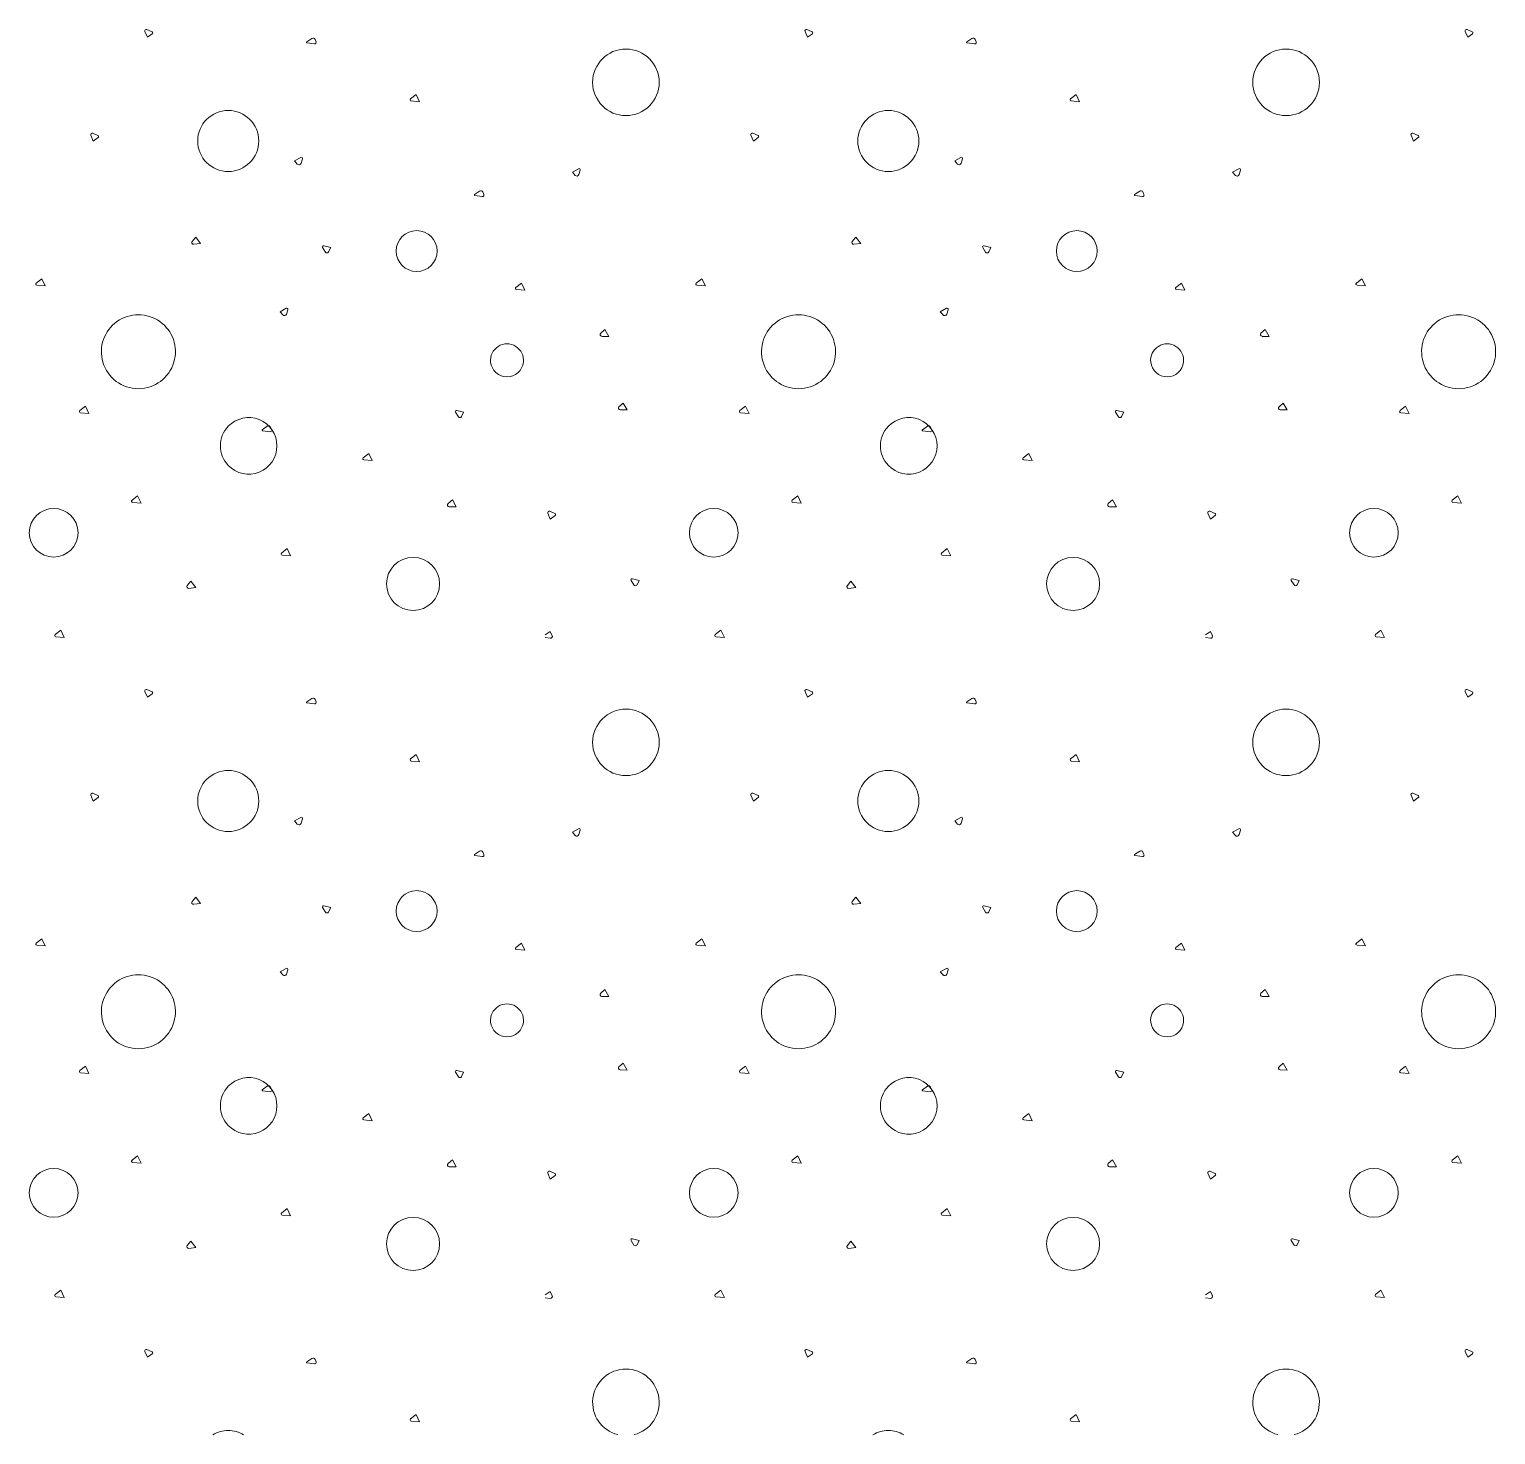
# Model space of a CAD drawing. Header units: millimetres. Extents: x 15 to 2176, y 3 to 641.
# Drawn here: x 1382.93 to 1418.47, y 18.47 to 52.54 of the extents above; entities that cross this region are included whole.
import ezdxf
from ezdxf.xclip import XClip

# ---------------------------------------------------------------- set-up
doc = ezdxf.new("R2010")
doc.units = ezdxf.units.MM
doc.header["$MEASUREMENT"] = 0
doc.header["$XCLIPFRAME"] = 0
doc.layers.add('A--------P-', color=7, linetype='Continuous')
doc.layers.add('A-L-10--EF-', color=4, linetype='Continuous', lineweight=0)

# ---------------------------------------------------------------- blocks, each defined once
blk = doc.blocks.new('*X9')
at = {"layer": 'A-L-10--EF-'}
for p, q in [((1385.729, 52.492), (1385.79, 52.351)), ((1385.901, 52.484), (1385.776, 52.539)), ((1385.79, 52.351), (1385.907, 52.435)), ((1389.651, 52.236), (1389.773, 52.322)), ((1389.852, 52.299), (1389.878, 52.239)), ((1401.729, 52.492), (1401.79, 52.351)), ((1401.901, 52.484), (1401.776, 52.539)), ((1401.79, 52.351), (1401.907, 52.435)), ((1405.651, 52.236), (1405.773, 52.322)), ((1405.852, 52.299), (1405.878, 52.239)), ((1417.729, 52.492), (1417.79, 52.351)), ((1417.901, 52.484), (1417.776, 52.539)), ((1417.79, 52.351), (1417.907, 52.435)), ((1389.84, 52.189), (1389.656, 52.214)), ((1405.84, 52.189), (1405.656, 52.214)), ((1392.164, 50.857), (1392.3, 50.962)), ((1392.3, 50.962), (1392.385, 50.788)), ((1408.164, 50.857), (1408.3, 50.962)), ((1408.3, 50.962), (1408.385, 50.788)), ((1392.385, 50.788), (1392.18, 50.805)), ((1408.385, 50.788), (1408.18, 50.805)), ((1384.417, 49.974), (1384.478, 49.834)), ((1384.589, 49.967), (1384.464, 50.022)), ((1384.478, 49.834), (1384.594, 49.917)), ((1400.417, 49.974), (1400.478, 49.834)), ((1400.589, 49.967), (1400.464, 50.022)), ((1400.478, 49.834), (1400.594, 49.917)), ((1416.417, 49.974), (1416.478, 49.834)), ((1416.589, 49.967), (1416.464, 50.022)), ((1416.478, 49.834), (1416.594, 49.917)), ((1389.504, 49.438), (1389.356, 49.352)), ((1389.513, 49.297), (1389.546, 49.404)), ((1405.504, 49.438), (1405.356, 49.352)), ((1405.513, 49.297), (1405.546, 49.404)), ((1389.356, 49.352), (1389.423, 49.277)), ((1396.24, 49.163), (1396.091, 49.077)), ((1396.091, 49.077), (1396.159, 49.002)), ((1396.248, 49.022), (1396.282, 49.129)), ((1405.356, 49.352), (1405.423, 49.277)), ((1412.24, 49.163), (1412.091, 49.077)), ((1412.091, 49.077), (1412.159, 49.002)), ((1412.248, 49.022), (1412.282, 49.129)), ((1393.718, 48.536), (1393.84, 48.621)), ((1393.906, 48.489), (1393.723, 48.514)), ((1393.919, 48.599), (1393.944, 48.539)), ((1409.718, 48.536), (1409.84, 48.621)), ((1409.906, 48.489), (1409.723, 48.514)), ((1409.919, 48.599), (1409.944, 48.539)), ((1386.873, 47.402), (1386.959, 47.506)), ((1387.079, 47.353), (1386.912, 47.332)), ((1386.959, 47.506), (1387.079, 47.353)), ((1390.068, 47.294), (1390.234, 47.25)), ((1402.873, 47.402), (1402.959, 47.506)), ((1403.079, 47.353), (1402.912, 47.332)), ((1402.959, 47.506), (1403.079, 47.353)), ((1406.068, 47.294), (1406.234, 47.25)), ((1390.106, 47.141), (1390.036, 47.251)), ((1390.234, 47.25), (1390.181, 47.145)), ((1406.106, 47.141), (1406.036, 47.251)), ((1406.234, 47.25), (1406.181, 47.145)), ((1383.093, 46.39), (1383.228, 46.495)), ((1383.313, 46.321), (1383.108, 46.338)), ((1383.228, 46.495), (1383.313, 46.321)), ((1394.718, 46.286), (1394.853, 46.391)), ((1394.938, 46.216), (1394.733, 46.234)), ((1394.853, 46.391), (1394.938, 46.216)), ((1399.093, 46.39), (1399.228, 46.495)), ((1399.313, 46.321), (1399.108, 46.338)), ((1399.228, 46.495), (1399.313, 46.321)), ((1410.718, 46.286), (1410.853, 46.391)), ((1410.938, 46.216), (1410.733, 46.234)), ((1410.853, 46.391), (1410.938, 46.216)), ((1415.093, 46.39), (1415.228, 46.495)), ((1415.313, 46.321), (1415.108, 46.338)), ((1415.228, 46.495), (1415.313, 46.321)), ((1389.154, 45.779), (1389.005, 45.693)), ((1389.005, 45.693), (1389.073, 45.618)), ((1389.162, 45.638), (1389.196, 45.746)), ((1405.154, 45.779), (1405.005, 45.693)), ((1405.005, 45.693), (1405.073, 45.618)), ((1405.162, 45.638), (1405.196, 45.746)), ((1396.779, 45.175), (1396.88, 45.264)), ((1396.88, 45.264), (1396.975, 45.095)), ((1412.779, 45.175), (1412.88, 45.264)), ((1412.88, 45.264), (1412.975, 45.095)), ((1396.975, 45.095), (1396.806, 45.099)), ((1412.975, 45.095), (1412.806, 45.099)), ((1384.152, 43.3), (1384.287, 43.405)), ((1384.287, 43.405), (1384.372, 43.231)), ((1397.219, 43.394), (1397.32, 43.483)), ((1397.32, 43.483), (1397.415, 43.314)), ((1400.152, 43.3), (1400.287, 43.405)), ((1400.287, 43.405), (1400.372, 43.231)), ((1413.219, 43.394), (1413.32, 43.483)), ((1413.32, 43.483), (1413.415, 43.314)), ((1416.152, 43.3), (1416.287, 43.405)), ((1416.287, 43.405), (1416.372, 43.231)), ((1384.372, 43.231), (1384.167, 43.249)), ((1393.326, 43.149), (1393.257, 43.258)), ((1393.289, 43.302), (1393.454, 43.258)), ((1393.454, 43.258), (1393.401, 43.153)), ((1397.415, 43.314), (1397.246, 43.319)), ((1400.372, 43.231), (1400.167, 43.249)), ((1409.326, 43.149), (1409.257, 43.258)), ((1409.289, 43.302), (1409.454, 43.258)), ((1409.454, 43.258), (1409.401, 43.153)), ((1413.415, 43.314), (1413.246, 43.319)), ((1416.372, 43.231), (1416.167, 43.249)), ((1388.572, 42.834), (1388.694, 42.92)), ((1388.761, 42.787), (1388.577, 42.812)), ((1388.773, 42.897), (1388.799, 42.837)), ((1404.572, 42.834), (1404.694, 42.92)), ((1404.761, 42.787), (1404.577, 42.812)), ((1404.773, 42.897), (1404.799, 42.837)), ((1391.018, 42.155), (1391.153, 42.261)), ((1391.238, 42.086), (1391.033, 42.104)), ((1391.153, 42.261), (1391.238, 42.086)), ((1407.018, 42.155), (1407.153, 42.261)), ((1407.238, 42.086), (1407.033, 42.104)), ((1407.153, 42.261), (1407.238, 42.086)), ((1385.417, 41.127), (1385.553, 41.232)), ((1385.553, 41.232), (1385.638, 41.058)), ((1401.417, 41.127), (1401.553, 41.232)), ((1401.553, 41.232), (1401.638, 41.058)), ((1417.417, 41.127), (1417.553, 41.232)), ((1417.553, 41.232), (1417.638, 41.058)), ((1385.638, 41.058), (1385.433, 41.075)), ((1393.078, 41.045), (1393.18, 41.134)), ((1393.275, 40.965), (1393.106, 40.969)), ((1393.18, 41.134), (1393.275, 40.965)), ((1401.638, 41.058), (1401.433, 41.075)), ((1409.078, 41.045), (1409.18, 41.134)), ((1409.275, 40.965), (1409.106, 40.969)), ((1409.18, 41.134), (1409.275, 40.965)), ((1417.638, 41.058), (1417.433, 41.075)), ((1395.494, 40.811), (1395.555, 40.671)), ((1395.667, 40.804), (1395.541, 40.859)), ((1395.555, 40.671), (1395.672, 40.754)), ((1411.494, 40.811), (1411.555, 40.671)), ((1411.667, 40.804), (1411.541, 40.859)), ((1411.555, 40.671), (1411.672, 40.754)), ((1389.039, 39.847), (1389.175, 39.953)), ((1389.175, 39.953), (1389.26, 39.778)), ((1405.039, 39.847), (1405.175, 39.953)), ((1405.175, 39.953), (1405.26, 39.778)), ((1389.26, 39.778), (1389.055, 39.796)), ((1405.26, 39.778), (1405.055, 39.796)), ((1386.755, 39.058), (1386.842, 39.162)), ((1386.842, 39.162), (1386.962, 39.009)), ((1397.581, 39.072), (1397.511, 39.182)), ((1397.543, 39.225), (1397.709, 39.181)), ((1397.709, 39.181), (1397.656, 39.076)), ((1402.755, 39.058), (1402.842, 39.162)), ((1402.842, 39.162), (1402.962, 39.009)), ((1413.581, 39.072), (1413.511, 39.182)), ((1413.543, 39.225), (1413.709, 39.181)), ((1413.709, 39.181), (1413.656, 39.076)), ((1386.962, 39.009), (1386.794, 38.988)), ((1402.962, 39.009), (1402.794, 38.988)), ((1383.554, 37.869), (1383.689, 37.974)), ((1383.774, 37.8), (1383.569, 37.818)), ((1383.689, 37.974), (1383.774, 37.8)), ((1395.434, 37.862), (1395.555, 37.947)), ((1395.555, 37.779), (1395.434, 37.795)), ((1395.555, 37.947), (1395.601, 37.839)), ((1399.554, 37.869), (1399.689, 37.974)), ((1399.774, 37.8), (1399.569, 37.818)), ((1399.689, 37.974), (1399.774, 37.8)), ((1411.434, 37.862), (1411.555, 37.947)), ((1411.555, 37.779), (1411.434, 37.795)), ((1411.555, 37.947), (1411.601, 37.839)), ((1415.554, 37.869), (1415.689, 37.974)), ((1415.774, 37.8), (1415.569, 37.818)), ((1415.689, 37.974), (1415.774, 37.8)), ((1385.729, 36.492), (1385.79, 36.351)), ((1385.901, 36.484), (1385.776, 36.539)), ((1385.79, 36.351), (1385.907, 36.435)), ((1389.651, 36.236), (1389.773, 36.322)), ((1389.852, 36.299), (1389.878, 36.239)), ((1401.729, 36.492), (1401.79, 36.351)), ((1401.901, 36.484), (1401.776, 36.539)), ((1401.79, 36.351), (1401.907, 36.435)), ((1405.651, 36.236), (1405.773, 36.322)), ((1405.852, 36.299), (1405.878, 36.239)), ((1417.729, 36.492), (1417.79, 36.351)), ((1417.901, 36.484), (1417.776, 36.539)), ((1417.79, 36.351), (1417.907, 36.435)), ((1389.84, 36.189), (1389.656, 36.214)), ((1405.84, 36.189), (1405.656, 36.214)), ((1392.164, 34.857), (1392.3, 34.962)), ((1392.3, 34.962), (1392.385, 34.788)), ((1408.164, 34.857), (1408.3, 34.962)), ((1408.3, 34.962), (1408.385, 34.788)), ((1392.385, 34.788), (1392.18, 34.805)), ((1408.385, 34.788), (1408.18, 34.805)), ((1384.417, 33.974), (1384.478, 33.834)), ((1384.589, 33.967), (1384.464, 34.022)), ((1384.478, 33.834), (1384.594, 33.917)), ((1400.417, 33.974), (1400.478, 33.834)), ((1400.589, 33.967), (1400.464, 34.022)), ((1400.478, 33.834), (1400.594, 33.917)), ((1416.417, 33.974), (1416.478, 33.834)), ((1416.589, 33.967), (1416.464, 34.022)), ((1416.478, 33.834), (1416.594, 33.917)), ((1389.504, 33.438), (1389.356, 33.352)), ((1405.504, 33.438), (1405.356, 33.352)), ((1389.356, 33.352), (1389.423, 33.277)), ((1389.513, 33.297), (1389.546, 33.404)), ((1396.24, 33.163), (1396.091, 33.077)), ((1396.091, 33.077), (1396.159, 33.002)), ((1396.248, 33.022), (1396.282, 33.129)), ((1405.356, 33.352), (1405.423, 33.277)), ((1405.513, 33.297), (1405.546, 33.404)), ((1412.24, 33.163), (1412.091, 33.077)), ((1412.091, 33.077), (1412.159, 33.002)), ((1412.248, 33.022), (1412.282, 33.129)), ((1393.718, 32.536), (1393.84, 32.621)), ((1393.906, 32.489), (1393.723, 32.514)), ((1393.919, 32.599), (1393.944, 32.539)), ((1409.718, 32.536), (1409.84, 32.621)), ((1409.906, 32.489), (1409.723, 32.514)), ((1409.919, 32.599), (1409.944, 32.539)), ((1386.873, 31.402), (1386.959, 31.506)), ((1387.079, 31.353), (1386.912, 31.332)), ((1386.959, 31.506), (1387.079, 31.353)), ((1390.068, 31.294), (1390.234, 31.25)), ((1402.873, 31.402), (1402.959, 31.506)), ((1403.079, 31.353), (1402.912, 31.332)), ((1402.959, 31.506), (1403.079, 31.353)), ((1406.068, 31.294), (1406.234, 31.25)), ((1390.106, 31.141), (1390.036, 31.251)), ((1390.234, 31.25), (1390.181, 31.145)), ((1406.106, 31.141), (1406.036, 31.251)), ((1406.234, 31.25), (1406.181, 31.145)), ((1383.093, 30.39), (1383.228, 30.495)), ((1383.313, 30.321), (1383.108, 30.338)), ((1383.228, 30.495), (1383.313, 30.321)), ((1394.718, 30.286), (1394.853, 30.391)), ((1394.938, 30.216), (1394.733, 30.234)), ((1394.853, 30.391), (1394.938, 30.216)), ((1399.093, 30.39), (1399.228, 30.495)), ((1399.313, 30.321), (1399.108, 30.338)), ((1399.228, 30.495), (1399.313, 30.321)), ((1410.718, 30.286), (1410.853, 30.391)), ((1410.938, 30.216), (1410.733, 30.234)), ((1410.853, 30.391), (1410.938, 30.216)), ((1415.093, 30.39), (1415.228, 30.495)), ((1415.313, 30.321), (1415.108, 30.338)), ((1415.228, 30.495), (1415.313, 30.321)), ((1389.154, 29.779), (1389.005, 29.693)), ((1389.005, 29.693), (1389.073, 29.618)), ((1389.162, 29.638), (1389.196, 29.746)), ((1405.154, 29.779), (1405.005, 29.693)), ((1405.005, 29.693), (1405.073, 29.618)), ((1405.162, 29.638), (1405.196, 29.746)), ((1396.779, 29.175), (1396.88, 29.264)), ((1396.88, 29.264), (1396.975, 29.095)), ((1412.779, 29.175), (1412.88, 29.264)), ((1412.88, 29.264), (1412.975, 29.095)), ((1396.975, 29.095), (1396.806, 29.099)), ((1412.975, 29.095), (1412.806, 29.099)), ((1384.152, 27.3), (1384.287, 27.405)), ((1384.287, 27.405), (1384.372, 27.231)), ((1397.219, 27.394), (1397.32, 27.483)), ((1397.32, 27.483), (1397.415, 27.314)), ((1400.152, 27.3), (1400.287, 27.405)), ((1400.287, 27.405), (1400.372, 27.231)), ((1413.219, 27.394), (1413.32, 27.483)), ((1413.32, 27.483), (1413.415, 27.314)), ((1416.152, 27.3), (1416.287, 27.405)), ((1416.287, 27.405), (1416.372, 27.231)), ((1384.372, 27.231), (1384.167, 27.249)), ((1393.326, 27.149), (1393.257, 27.258)), ((1393.289, 27.302), (1393.454, 27.258)), ((1393.454, 27.258), (1393.401, 27.153)), ((1397.415, 27.314), (1397.246, 27.319)), ((1400.372, 27.231), (1400.167, 27.249)), ((1409.326, 27.149), (1409.257, 27.258)), ((1409.289, 27.302), (1409.454, 27.258)), ((1409.454, 27.258), (1409.401, 27.153)), ((1413.415, 27.314), (1413.246, 27.319)), ((1416.372, 27.231), (1416.167, 27.249)), ((1388.572, 26.834), (1388.694, 26.92)), ((1388.761, 26.787), (1388.577, 26.812)), ((1388.773, 26.897), (1388.799, 26.837)), ((1404.572, 26.834), (1404.694, 26.92)), ((1404.761, 26.787), (1404.577, 26.812)), ((1404.773, 26.897), (1404.799, 26.837)), ((1391.018, 26.155), (1391.153, 26.261)), ((1391.238, 26.086), (1391.033, 26.104)), ((1391.153, 26.261), (1391.238, 26.086)), ((1407.018, 26.155), (1407.153, 26.261)), ((1407.238, 26.086), (1407.033, 26.104)), ((1407.153, 26.261), (1407.238, 26.086)), ((1385.417, 25.127), (1385.553, 25.232)), ((1385.638, 25.058), (1385.433, 25.075)), ((1385.553, 25.232), (1385.638, 25.058)), ((1393.078, 25.045), (1393.18, 25.134)), ((1393.275, 24.965), (1393.106, 24.969)), ((1393.18, 25.134), (1393.275, 24.965)), ((1401.417, 25.127), (1401.553, 25.232)), ((1401.638, 25.058), (1401.433, 25.075)), ((1401.553, 25.232), (1401.638, 25.058)), ((1409.078, 25.045), (1409.18, 25.134)), ((1409.275, 24.965), (1409.106, 24.969)), ((1409.18, 25.134), (1409.275, 24.965)), ((1417.417, 25.127), (1417.553, 25.232)), ((1417.638, 25.058), (1417.433, 25.075)), ((1417.553, 25.232), (1417.638, 25.058)), ((1395.494, 24.811), (1395.555, 24.671)), ((1395.667, 24.804), (1395.541, 24.859)), ((1395.555, 24.671), (1395.672, 24.754)), ((1411.494, 24.811), (1411.555, 24.671)), ((1411.667, 24.804), (1411.541, 24.859)), ((1411.555, 24.671), (1411.672, 24.754)), ((1389.039, 23.847), (1389.175, 23.953)), ((1389.175, 23.953), (1389.26, 23.778)), ((1405.039, 23.847), (1405.175, 23.953)), ((1405.175, 23.953), (1405.26, 23.778)), ((1389.26, 23.778), (1389.055, 23.796)), ((1405.26, 23.778), (1405.055, 23.796)), ((1386.755, 23.058), (1386.842, 23.162)), ((1386.842, 23.162), (1386.962, 23.009)), ((1397.581, 23.072), (1397.511, 23.182)), ((1397.543, 23.225), (1397.709, 23.181)), ((1397.709, 23.181), (1397.656, 23.076)), ((1402.755, 23.058), (1402.842, 23.162)), ((1402.842, 23.162), (1402.962, 23.009)), ((1413.581, 23.072), (1413.511, 23.182)), ((1413.543, 23.225), (1413.709, 23.181)), ((1413.709, 23.181), (1413.656, 23.076)), ((1386.962, 23.009), (1386.794, 22.988)), ((1402.962, 23.009), (1402.794, 22.988)), ((1383.554, 21.869), (1383.689, 21.974)), ((1383.774, 21.8), (1383.569, 21.818)), ((1383.689, 21.974), (1383.774, 21.8)), ((1395.434, 21.862), (1395.555, 21.947)), ((1395.555, 21.779), (1395.434, 21.795)), ((1395.555, 21.947), (1395.601, 21.839)), ((1399.554, 21.869), (1399.689, 21.974)), ((1399.774, 21.8), (1399.569, 21.818)), ((1399.689, 21.974), (1399.774, 21.8)), ((1411.434, 21.862), (1411.555, 21.947)), ((1411.555, 21.779), (1411.434, 21.795)), ((1411.555, 21.947), (1411.601, 21.839)), ((1415.554, 21.869), (1415.689, 21.974)), ((1415.774, 21.8), (1415.569, 21.818)), ((1415.689, 21.974), (1415.774, 21.8)), ((1385.729, 20.492), (1385.79, 20.351)), ((1385.901, 20.484), (1385.776, 20.539)), ((1385.79, 20.351), (1385.907, 20.435)), ((1389.651, 20.236), (1389.773, 20.322)), ((1389.852, 20.299), (1389.878, 20.239)), ((1401.729, 20.492), (1401.79, 20.351)), ((1401.901, 20.484), (1401.776, 20.539)), ((1401.79, 20.351), (1401.907, 20.435)), ((1405.651, 20.236), (1405.773, 20.322)), ((1405.852, 20.299), (1405.878, 20.239)), ((1417.729, 20.492), (1417.79, 20.351)), ((1417.901, 20.484), (1417.776, 20.539)), ((1417.79, 20.351), (1417.907, 20.435)), ((1389.84, 20.189), (1389.656, 20.214)), ((1405.84, 20.189), (1405.656, 20.214)), ((1392.164, 18.857), (1392.3, 18.962)), ((1392.3, 18.962), (1392.385, 18.788)), ((1408.164, 18.857), (1408.3, 18.962)), ((1408.3, 18.962), (1408.385, 18.788)), ((1392.385, 18.788), (1392.18, 18.805)), ((1408.385, 18.788), (1408.18, 18.805))]:
    blk.add_line(p, q, dxfattribs=at)
for centre, radius in [((1397.388, 51.257), 0.807), ((1413.388, 51.257), 0.807), ((1392.316, 47.166), 0.496), ((1408.316, 47.166), 0.496), ((1383.517, 40.337), 0.59), ((1399.517, 40.337), 0.59), ((1415.517, 40.337), 0.59), ((1392.227, 39.098), 0.643), ((1408.227, 39.098), 0.643), ((1397.388, 35.257), 0.807), ((1413.388, 35.257), 0.807), ((1392.316, 31.166), 0.496), ((1408.316, 31.166), 0.496), ((1383.517, 24.337), 0.59), ((1399.517, 24.337), 0.59), ((1415.517, 24.337), 0.59), ((1392.227, 23.098), 0.643), ((1408.227, 23.098), 0.643)]:
    blk.add_circle(centre, radius, dxfattribs=at)
for centre, radius, start, end in [((1385.762, 52.506), 0.036, 66.4475, 203.6221), ((1385.89, 52.458), 0.0288, 305.5434, 66.4475), ((1389.804, 52.278), 0.0528, 23.1926, 125.1139), ((1401.762, 52.506), 0.036, 66.4475, 203.6221), ((1401.89, 52.458), 0.0288, 305.5434, 66.4475), ((1405.804, 52.278), 0.0528, 23.1926, 125.1139), ((1417.762, 52.506), 0.036, 66.4475, 203.6221), ((1417.89, 52.458), 0.0288, 305.5434, 66.4475), ((1389.658, 52.226), 0.012, 125.1139, 262.2885), ((1389.845, 52.225), 0.036, 262.2885, 23.1926), ((1405.658, 52.226), 0.012, 125.1139, 262.2885), ((1405.845, 52.225), 0.036, 262.2885, 23.1926), ((1392.182, 50.834), 0.0288, 127.9022, 265.0768), ((1408.182, 50.834), 0.0288, 127.9022, 265.0768), ((1387.748, 49.835), 0.74, 90, 270), ((1387.748, 49.835), 0.74, 270, 90), ((1403.748, 49.835), 0.74, 90, 270), ((1403.748, 49.835), 0.74, 270, 90), ((1384.45, 49.989), 0.036, 66.4475, 203.6221), ((1384.578, 49.941), 0.0288, 305.5434, 66.4475), ((1400.45, 49.989), 0.036, 66.4475, 203.6221), ((1400.578, 49.941), 0.0288, 305.5434, 66.4475), ((1416.45, 49.989), 0.036, 66.4475, 203.6221), ((1416.578, 49.941), 0.0288, 305.5434, 66.4475), ((1389.519, 49.413), 0.0288, 342.8254, 120), ((1405.519, 49.413), 0.0288, 342.8254, 120), ((1389.462, 49.312), 0.0528, 221.9213, 342.8254), ((1396.254, 49.138), 0.0288, 342.8254, 120), ((1405.462, 49.312), 0.0528, 221.9213, 342.8254), ((1412.254, 49.138), 0.0288, 342.8254, 120), ((1396.198, 49.037), 0.0528, 221.9213, 342.8254), ((1412.198, 49.037), 0.0528, 221.9213, 342.8254), ((1393.725, 48.526), 0.012, 125.1139, 262.2885), ((1393.87, 48.578), 0.0528, 23.1926, 125.1139), ((1393.911, 48.525), 0.036, 262.2885, 23.1926), ((1409.725, 48.526), 0.012, 125.1139, 262.2885), ((1409.87, 48.578), 0.0528, 23.1926, 125.1139), ((1409.911, 48.525), 0.036, 262.2885, 23.1926), ((1386.906, 47.375), 0.0432, 140.1139, 277.2885), ((1390.061, 47.266), 0.0288, 75.2067, 212.3813), ((1402.906, 47.375), 0.0432, 140.1139, 277.2885), ((1406.061, 47.266), 0.0288, 75.2067, 212.3813), ((1390.142, 47.164), 0.0432, 212.3813, 333.2854), ((1406.142, 47.164), 0.0432, 212.3813, 333.2854), ((1383.11, 46.367), 0.0288, 127.9022, 265.0768), ((1394.736, 46.263), 0.0288, 127.9022, 265.0768), ((1399.11, 46.367), 0.0288, 127.9022, 265.0768), ((1410.736, 46.263), 0.0288, 127.9022, 265.0768), ((1415.11, 46.367), 0.0288, 127.9022, 265.0768), ((1385.571, 44.727), 0.897, 343.6089, 196.3911), ((1389.112, 45.654), 0.0528, 221.9213, 342.8254), ((1389.168, 45.754), 0.0288, 342.8254, 120), ((1401.571, 44.727), 0.897, 343.6089, 196.3911), ((1405.112, 45.654), 0.0528, 221.9213, 342.8254), ((1405.168, 45.754), 0.0288, 342.8254, 120), ((1417.571, 44.727), 0.897, 343.6089, 196.3911), ((1396.807, 45.143), 0.0432, 131.2386, 268.4132), ((1412.807, 45.143), 0.0432, 131.2386, 268.4132), ((1394.505, 44.518), 0.4, 353.7067, 186.2933), ((1410.505, 44.518), 0.4, 353.7067, 186.2933), ((1385.571, 44.727), 0.897, 196.3911, 343.6089), ((1394.505, 44.518), 0.4, 186.2933, 353.7067), ((1401.571, 44.727), 0.897, 196.3911, 343.6089), ((1410.505, 44.518), 0.4, 186.2933, 353.7067), ((1417.571, 44.727), 0.897, 196.3911, 343.6089), ((1397.247, 43.362), 0.0432, 131.2386, 268.4132), ((1413.247, 43.362), 0.0432, 131.2386, 268.4132), ((1384.169, 43.277), 0.0288, 127.9022, 265.0768), ((1388.243, 42.445), 0.686, 223.8713, 136.1287), ((1393.281, 43.274), 0.0288, 75.2067, 212.3813), ((1393.363, 43.172), 0.0432, 212.3813, 333.2854), ((1400.169, 43.277), 0.0288, 127.9022, 265.0768), ((1404.243, 42.445), 0.686, 223.8713, 136.1287), ((1409.281, 43.274), 0.0288, 75.2067, 212.3813), ((1409.363, 43.172), 0.0432, 212.3813, 333.2854), ((1416.169, 43.277), 0.0288, 127.9022, 265.0768), ((1388.243, 42.445), 0.686, 136.1287, 223.8713), ((1388.579, 42.824), 0.012, 125.1139, 262.2885), ((1388.724, 42.876), 0.0528, 23.1926, 125.1139), ((1388.766, 42.823), 0.036, 262.2885, 23.1926), ((1404.243, 42.445), 0.686, 136.1287, 223.8713), ((1404.579, 42.824), 0.012, 125.1139, 262.2885), ((1404.724, 42.876), 0.0528, 23.1926, 125.1139), ((1404.766, 42.823), 0.036, 262.2885, 23.1926), ((1391.036, 42.133), 0.0288, 127.9022, 265.0768), ((1407.036, 42.133), 0.0288, 127.9022, 265.0768), ((1385.435, 41.104), 0.0288, 127.9022, 265.0768), ((1393.107, 41.013), 0.0432, 131.2386, 268.4132), ((1401.435, 41.104), 0.0288, 127.9022, 265.0768), ((1409.107, 41.013), 0.0432, 131.2386, 268.4132), ((1417.435, 41.104), 0.0288, 127.9022, 265.0768), ((1395.527, 40.826), 0.036, 66.4475, 203.6221), ((1395.655, 40.778), 0.0288, 305.5434, 66.4475), ((1411.527, 40.826), 0.036, 66.4475, 203.6221), ((1411.655, 40.778), 0.0288, 305.5434, 66.4475), ((1389.057, 39.825), 0.0288, 127.9022, 265.0768), ((1405.057, 39.825), 0.0288, 127.9022, 265.0768), ((1397.536, 39.197), 0.0288, 75.2067, 212.3813), ((1413.536, 39.197), 0.0288, 75.2067, 212.3813), ((1386.788, 39.03), 0.0432, 140.1139, 277.2885), ((1397.617, 39.095), 0.0432, 212.3813, 333.2854), ((1402.788, 39.03), 0.0432, 140.1139, 277.2885), ((1413.617, 39.095), 0.0432, 212.3813, 333.2854), ((1383.572, 37.846), 0.0288, 127.9022, 265.0768), ((1395.561, 37.822), 0.0432, 262.2885, 23.1926), ((1399.572, 37.846), 0.0288, 127.9022, 265.0768), ((1411.561, 37.822), 0.0432, 262.2885, 23.1926), ((1415.572, 37.846), 0.0288, 127.9022, 265.0768), ((1385.762, 36.506), 0.036, 66.4475, 203.6221), ((1385.89, 36.458), 0.0288, 305.5434, 66.4475), ((1389.804, 36.278), 0.0528, 23.1926, 125.1139), ((1401.762, 36.506), 0.036, 66.4475, 203.6221), ((1401.89, 36.458), 0.0288, 305.5434, 66.4475), ((1405.804, 36.278), 0.0528, 23.1926, 125.1139), ((1417.762, 36.506), 0.036, 66.4475, 203.6221), ((1417.89, 36.458), 0.0288, 305.5434, 66.4475), ((1389.658, 36.226), 0.012, 125.1139, 262.2885), ((1389.845, 36.225), 0.036, 262.2885, 23.1926), ((1405.658, 36.226), 0.012, 125.1139, 262.2885), ((1405.845, 36.225), 0.036, 262.2885, 23.1926), ((1392.182, 34.834), 0.0288, 127.9022, 265.0768), ((1408.182, 34.834), 0.0288, 127.9022, 265.0768), ((1387.748, 33.835), 0.74, 90, 270), ((1387.748, 33.835), 0.74, 270, 90), ((1403.748, 33.835), 0.74, 90, 270), ((1403.748, 33.835), 0.74, 270, 90), ((1384.45, 33.989), 0.036, 66.4475, 203.6221), ((1384.578, 33.941), 0.0288, 305.5434, 66.4475), ((1400.45, 33.989), 0.036, 66.4475, 203.6221), ((1400.578, 33.941), 0.0288, 305.5434, 66.4475), ((1416.45, 33.989), 0.036, 66.4475, 203.6221), ((1416.578, 33.941), 0.0288, 305.5434, 66.4475), ((1389.519, 33.413), 0.0288, 342.8254, 120), ((1405.519, 33.413), 0.0288, 342.8254, 120), ((1389.462, 33.312), 0.0528, 221.9213, 342.8254), ((1396.254, 33.138), 0.0288, 342.8254, 120), ((1405.462, 33.312), 0.0528, 221.9213, 342.8254), ((1412.254, 33.138), 0.0288, 342.8254, 120), ((1396.198, 33.037), 0.0528, 221.9213, 342.8254), ((1412.198, 33.037), 0.0528, 221.9213, 342.8254), ((1393.725, 32.526), 0.012, 125.1139, 262.2885), ((1393.87, 32.578), 0.0528, 23.1926, 125.1139), ((1393.911, 32.525), 0.036, 262.2885, 23.1926), ((1409.725, 32.526), 0.012, 125.1139, 262.2885), ((1409.87, 32.578), 0.0528, 23.1926, 125.1139), ((1409.911, 32.525), 0.036, 262.2885, 23.1926), ((1386.906, 31.375), 0.0432, 140.1139, 277.2885), ((1390.061, 31.266), 0.0288, 75.2067, 212.3813), ((1402.906, 31.375), 0.0432, 140.1139, 277.2885), ((1406.061, 31.266), 0.0288, 75.2067, 212.3813), ((1390.142, 31.164), 0.0432, 212.3813, 333.2854), ((1406.142, 31.164), 0.0432, 212.3813, 333.2854), ((1383.11, 30.367), 0.0288, 127.9022, 265.0768), ((1394.736, 30.263), 0.0288, 127.9022, 265.0768), ((1399.11, 30.367), 0.0288, 127.9022, 265.0768), ((1410.736, 30.263), 0.0288, 127.9022, 265.0768), ((1415.11, 30.367), 0.0288, 127.9022, 265.0768), ((1385.571, 28.727), 0.897, 343.6089, 196.3911), ((1389.112, 29.654), 0.0528, 221.9213, 342.8254), ((1389.168, 29.754), 0.0288, 342.8254, 120), ((1401.571, 28.727), 0.897, 343.6089, 196.3911), ((1405.112, 29.654), 0.0528, 221.9213, 342.8254), ((1405.168, 29.754), 0.0288, 342.8254, 120), ((1417.571, 28.727), 0.897, 343.6089, 196.3911), ((1396.807, 29.143), 0.0432, 131.2386, 268.4132), ((1412.807, 29.143), 0.0432, 131.2386, 268.4132), ((1394.505, 28.518), 0.4, 353.7067, 186.2933), ((1410.505, 28.518), 0.4, 353.7067, 186.2933), ((1385.571, 28.727), 0.897, 196.3911, 343.6089), ((1394.505, 28.518), 0.4, 186.2933, 353.7067), ((1401.571, 28.727), 0.897, 196.3911, 343.6089), ((1410.505, 28.518), 0.4, 186.2933, 353.7067), ((1417.571, 28.727), 0.897, 196.3911, 343.6089), ((1397.247, 27.362), 0.0432, 131.2386, 268.4132), ((1413.247, 27.362), 0.0432, 131.2386, 268.4132), ((1384.169, 27.277), 0.0288, 127.9022, 265.0768), ((1388.243, 26.445), 0.686, 223.8713, 136.1287), ((1393.281, 27.274), 0.0288, 75.2067, 212.3813), ((1393.363, 27.172), 0.0432, 212.3813, 333.2854), ((1400.169, 27.277), 0.0288, 127.9022, 265.0768), ((1404.243, 26.445), 0.686, 223.8713, 136.1287), ((1409.281, 27.274), 0.0288, 75.2067, 212.3813), ((1409.363, 27.172), 0.0432, 212.3813, 333.2854), ((1416.169, 27.277), 0.0288, 127.9022, 265.0768), ((1388.243, 26.445), 0.686, 136.1287, 223.8713), ((1388.579, 26.824), 0.012, 125.1139, 262.2885), ((1388.724, 26.876), 0.0528, 23.1926, 125.1139), ((1388.766, 26.823), 0.036, 262.2885, 23.1926), ((1404.243, 26.445), 0.686, 136.1287, 223.8713), ((1404.579, 26.824), 0.012, 125.1139, 262.2885), ((1404.724, 26.876), 0.0528, 23.1926, 125.1139), ((1404.766, 26.823), 0.036, 262.2885, 23.1926), ((1391.036, 26.133), 0.0288, 127.9022, 265.0768), ((1407.036, 26.133), 0.0288, 127.9022, 265.0768), ((1385.435, 25.104), 0.0288, 127.9022, 265.0768), ((1393.107, 25.013), 0.0432, 131.2386, 268.4132), ((1401.435, 25.104), 0.0288, 127.9022, 265.0768), ((1409.107, 25.013), 0.0432, 131.2386, 268.4132), ((1417.435, 25.104), 0.0288, 127.9022, 265.0768), ((1395.527, 24.826), 0.036, 66.4475, 203.6221), ((1395.655, 24.778), 0.0288, 305.5434, 66.4475), ((1411.527, 24.826), 0.036, 66.4475, 203.6221), ((1411.655, 24.778), 0.0288, 305.5434, 66.4475), ((1389.057, 23.825), 0.0288, 127.9022, 265.0768), ((1405.057, 23.825), 0.0288, 127.9022, 265.0768), ((1397.536, 23.197), 0.0288, 75.2067, 212.3813), ((1413.536, 23.197), 0.0288, 75.2067, 212.3813), ((1386.788, 23.03), 0.0432, 140.1139, 277.2885), ((1397.617, 23.095), 0.0432, 212.3813, 333.2854), ((1402.788, 23.03), 0.0432, 140.1139, 277.2885), ((1413.617, 23.095), 0.0432, 212.3813, 333.2854), ((1383.572, 21.846), 0.0288, 127.9022, 265.0768), ((1395.561, 21.822), 0.0432, 262.2885, 23.1926), ((1399.572, 21.846), 0.0288, 127.9022, 265.0768), ((1411.561, 21.822), 0.0432, 262.2885, 23.1926), ((1415.572, 21.846), 0.0288, 127.9022, 265.0768), ((1385.762, 20.506), 0.036, 66.4475, 203.6221), ((1385.89, 20.458), 0.0288, 305.5434, 66.4475), ((1389.804, 20.278), 0.0528, 23.1926, 125.1139), ((1401.762, 20.506), 0.036, 66.4475, 203.6221), ((1401.89, 20.458), 0.0288, 305.5434, 66.4475), ((1405.804, 20.278), 0.0528, 23.1926, 125.1139), ((1417.762, 20.506), 0.036, 66.4475, 203.6221), ((1417.89, 20.458), 0.0288, 305.5434, 66.4475), ((1389.658, 20.226), 0.012, 125.1139, 262.2885), ((1389.845, 20.225), 0.036, 262.2885, 23.1926), ((1397.388, 19.257), 0.807, 284.171, 255.829), ((1405.658, 20.226), 0.012, 125.1139, 262.2885), ((1405.845, 20.225), 0.036, 262.2885, 23.1926), ((1413.388, 19.257), 0.807, 284.171, 255.829), ((1392.182, 18.834), 0.0288, 127.9022, 265.0768), ((1408.182, 18.834), 0.0288, 127.9022, 265.0768), ((1387.748, 17.835), 0.74, 90, 120.2431), ((1387.748, 17.835), 0.74, 59.7569, 90), ((1403.748, 17.835), 0.74, 90, 120.2431), ((1403.748, 17.835), 0.74, 59.7569, 90)]:
    blk.add_arc(centre, radius, start, end, dxfattribs=at)
blk = doc.blocks.new('Drawing_3_3', base_point=(1339.37, 329.559))
blk.add_blockref('*X9', (0, 0))

msp = doc.modelspace()

# ---------------------------------------------------------------- block references
at = {"layer": 'A--------P-'}
ref = msp.add_blockref('Drawing_3_3', (1339.37, 329.559), dxfattribs=at)
XClip(ref).set_block_clipping_path([(1079.1881029319, 18.4741086751), (1599.5527581567, 640.6436337123)])

doc.saveas('drawing.dxf')
